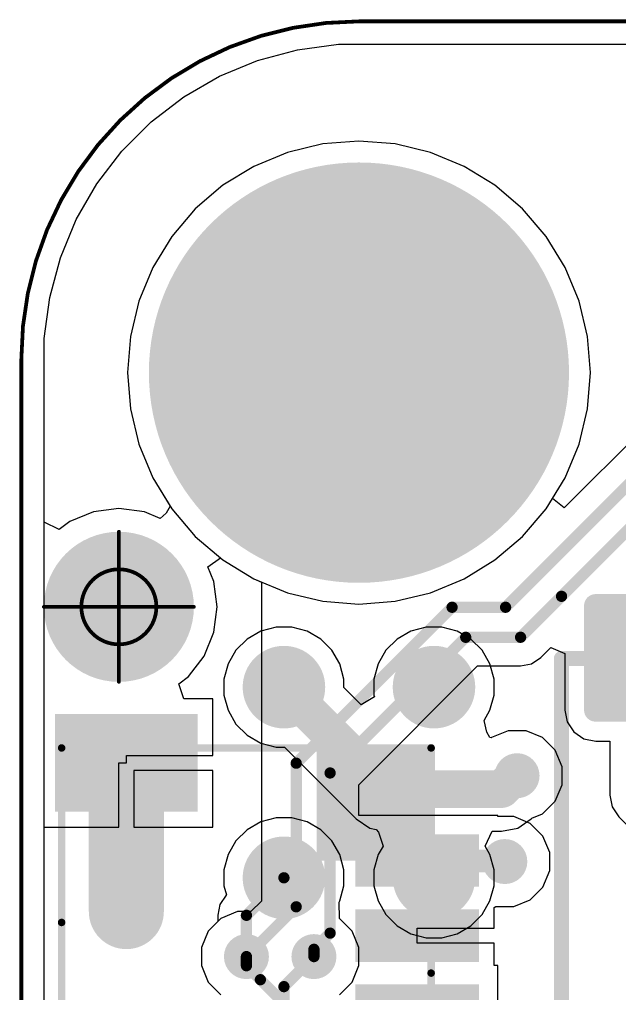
# Model space of a CAD drawing. Header units: inches. Extents: x 0 to 41, y 0 to 25.4.
# Drawn here: x -0.02 to 7.97, y 12.41 to 25.39 of the extents above; entities that cross this region are included whole.
import ezdxf

# ---------------------------------------------------------------- set-up
doc = ezdxf.new("R2010")
doc.units = ezdxf.units.IN
for name, color, linetype in [('Board', 56, 'Continuous'), ('BOTTOM', 5, 'Continuous'), ('Bottom Solder', 6, 'Continuous'), ('Pad Holes', 156, 'Continuous'), ('TOP', 1, 'Continuous'), ('Top Assembly', 56, 'Continuous'), ('Top Solder', 216, 'Continuous'), ('Via Holes', 16, 'Continuous')]:
    doc.layers.add(name, color=color, linetype=linetype)

# ---------------------------------------------------------------- blocks, each defined once
blk = doc.blocks.new('TP_1_00MM_B_3765')
at = {"layer": 'BOTTOM'}
h = blk.add_hatch(color=5, dxfattribs=at)
edge = h.paths.add_edge_path()
edge.add_arc((0, 0), 0.499999, 0, 360)
at = {"layer": 'Bottom Solder'}
h = blk.add_hatch(color=6, dxfattribs=at)
edge = h.paths.add_edge_path()
edge.add_arc((0, 0), 0.5499989, 0, 360)
blk = doc.blocks.new('TP_1_00MM_B_3773')
at = {"layer": 'BOTTOM'}
h = blk.add_hatch(color=5, dxfattribs=at)
edge = h.paths.add_edge_path()
edge.add_arc((0, 0), 0.499999, 0, 360)
at = {"layer": 'Bottom Solder'}
h = blk.add_hatch(color=6, dxfattribs=at)
edge = h.paths.add_edge_path()
edge.add_arc((0, 0), 0.5499989, 0, 360)
blk = doc.blocks.new('TP_1_00MM_B_3776')
at = {"layer": 'BOTTOM'}
h = blk.add_hatch(color=5, dxfattribs=at)
edge = h.paths.add_edge_path()
edge.add_arc((0, 0), 0.499999, 0, 360)
at = {"layer": 'Bottom Solder'}
h = blk.add_hatch(color=6, dxfattribs=at)
edge = h.paths.add_edge_path()
edge.add_arc((0, 0), 0.5499989, 0, 360)
blk = doc.blocks.new('F_____________1___F_________1_3780')
at = {"layer": 'TOP'}
h = blk.add_hatch(color=1, dxfattribs=at)
edge = h.paths.add_edge_path()
edge.add_arc((0, 0), 0.499999, 0, 360)
at = {"layer": 'Top Solder'}
h = blk.add_hatch(color=216, dxfattribs=at)
edge = h.paths.add_edge_path()
edge.add_arc((0, 0), 0.999998, 0, 360)
at = {"layer": 'TOP'}
for points, const_width in [([(0.499999, 0, 1), (-0.499999, 0, 1)], 1.00000054), ([(-0.7499985, 0, 1), (-0.2499995, 0, 1)], 0.499999), ([(0.2499995, 0, 1), (0.7499985, 0, 1)], 0.499999)]:
    blk.add_lwpolyline(points, format="xyb", close=True, dxfattribs=dict(at, const_width=const_width))
at = {"layer": 'Top Assembly', "const_width": 0.0499999}
for points in [[(0, 0), (0, 1.00000054)], [(0, 0), (-1.00000054, 0)], [(1.00000054, 0), (0, 0)], [(0, -1.00000054), (0, 0)]]:
    blk.add_lwpolyline(points, dxfattribs=at)
at = {"layer": 'Top Assembly'}
for points, const_width in [([(-0.01249934, 1.00000054, 1), (0.01249934, 1.00000054, 1)], 0.02499868), ([(0.499999, 0, 1), (-0.499999, 0, 1)], 0.0499999), ([(-1.01249988, 0, 1), (-0.9875012, 0, 1)], 0.02499868), ([(-0.5124983399999999, 0, 1), (-0.4874996599999999, 0, 1)], 0.02499868), ([(-0.01249934, 0, 1), (0.01249934, 0, 1)], 0.02499868), ([(-0.01249934, 0, 1), (0.01249934, 0, 1)], 0.02499868), ([(-0.01249934, 0, 1), (0.01249934, 0, 1)], 0.02499868), ([(-0.01249934, 0, 1), (0.01249934, 0, 1)], 0.02499868), ([(0.4874996599999999, 0, 1), (0.5124983399999999, 0, 1)], 0.02499868), ([(0.9875012, 0, 1), (1.01249988, 0, 1)], 0.02499868), ([(-0.01249934, -1.00000054, 1), (0.01249934, -1.00000054, 1)], 0.02499868)]:
    blk.add_lwpolyline(points, format="xyb", close=True, dxfattribs=dict(at, const_width=const_width))
blk = doc.blocks.new('SM04B_SRSS_TB_LF__SN__F_________1_3793')
at = {"layer": 'TOP'}
for points in [[(-3.39999701, 2.83750131), (-2.19999687, 2.83750131), (-2.19999687, 1.03750237), (-3.39999701, 1.03750237)], [(2.20000195, 2.83750131), (3.40000209, 2.83750131), (3.40000209, 1.03750237), (2.20000195, 1.03750237)], [(-1.7999964, -1.16249958), (-1.1999976, -1.16249958), (-1.1999976, -2.71249902), (-1.7999964, -2.71249902)], [(-0.7999984, -1.16249958), (-0.1999996, -1.16249958), (-0.1999996, -2.71249902), (-0.7999984, -2.71249902)], [(0.20000468, -1.16249958), (0.80000348, -1.16249958), (0.80000348, -2.71249902), (0.20000468, -2.71249902)], [(1.20000522, -1.16249958), (1.80000402, -1.16249958), (1.80000402, -2.71249902), (1.20000522, -2.71249902)]]:
    blk.add_hatch(color=1, dxfattribs=at).paths.add_polyline_path(points)
at = {"layer": 'Top Assembly'}
blk.add_hatch(color=56, dxfattribs=at).paths.add_polyline_path([(1.49999954, -2.12499702), (2.99999654, -2.12499702), (2.99999654, -0.6000013399999999), (1.49999954, -0.6000013399999999)])
at = {"layer": 'Top Solder'}
for points in [[(-3.449996909999999, 2.887501209999999), (-2.14999697, 2.887501209999999), (-2.14999697, 0.9875024699999999), (-3.449996909999999, 0.9875024699999999)], [(2.15000205, 2.887501209999999), (3.45000199, 2.887501209999999), (3.45000199, 0.9875024699999999), (2.15000205, 0.9875024699999999)], [(-1.8499963, -1.11249968), (-1.1499977, -1.11249968), (-1.1499977, -2.76249892), (-1.8499963, -2.76249892)], [(-0.8499983, -1.11249968), (-0.1499997, -1.11249968), (-0.1499997, -2.76249892), (-0.8499983, -2.76249892)], [(0.15000478, -1.11249968), (0.85000338, -1.11249968), (0.85000338, -2.76249892), (0.15000478, -2.76249892)], [(1.15000532, -1.11249968), (1.85000392, -1.11249968), (1.85000392, -2.76249892), (1.15000532, -2.76249892)]]:
    blk.add_hatch(color=216, dxfattribs=at).paths.add_polyline_path(points)
at = {"layer": 'Top Assembly', "const_width": 0.0999998}
for points in [[(-2.99999908, 2.79999948), (-2.99999908, -2.12499702)], [(-2.99999908, 2.79999948), (0.67499484, 2.79999948)], [(0.67499484, 2.79999948), (2.99999654, 2.79999948)], [(2.99999654, 2.79999948), (2.99999654, -2.12499448)], [(-2.99999908, -2.12499702), (0, -2.12499702)], [(2.99999654, -2.12499448), (0, -2.12499702)]]:
    blk.add_lwpolyline(points, dxfattribs=at)
at = {"layer": 'Top Assembly', "const_width": 0.0499999}
for points in [[(-3.02499776, 2.79999948, 1), (-2.9750004, 2.79999948, 1)], [(-3.02499776, 2.79999948, 1), (-2.9750004, 2.79999948, 1)], [(0.6499961599999999, 2.79999948, 1), (0.69999352, 2.79999948, 1)], [(0.6499961599999999, 2.79999948, 1), (0.69999352, 2.79999948, 1)], [(2.97499786, 2.79999948, 1), (3.02499522, 2.79999948, 1)], [(2.97499786, 2.79999948, 1), (3.02499522, 2.79999948, 1)], [(-3.02499776, -2.12499702, 1), (-2.9750004, -2.12499702, 1)], [(-3.02499776, -2.12499702, 1), (-2.9750004, -2.12499702, 1)], [(-0.02499868, -2.12499702, 1), (0.02499868, -2.12499702, 1)], [(-0.02499868, -2.12499702, 1), (0.02499868, -2.12499702, 1)], [(2.97499786, -2.12499448, 1), (3.02499522, -2.12499448, 1)], [(2.97499786, -2.12499448, 1), (3.02499522, -2.12499448, 1)]]:
    blk.add_lwpolyline(points, format="xyb", close=True, dxfattribs=at)
blk = doc.blocks.new('TP_1_00MM_B_3797')
at = {"layer": 'BOTTOM'}
h = blk.add_hatch(color=5, dxfattribs=at)
edge = h.paths.add_edge_path()
edge.add_arc((0, 0), 0.499999, 0, 360)
at = {"layer": 'Bottom Solder'}
h = blk.add_hatch(color=6, dxfattribs=at)
edge = h.paths.add_edge_path()
edge.add_arc((0, 0), 0.5499989, 0, 360)
blk = doc.blocks.new('TS42_3806')
at = {"layer": 'TOP'}
h = blk.add_hatch(color=1, dxfattribs=at)
edge = h.paths.add_edge_path()
edge.add_arc((-3.5049206, 1.6549116), 0.1050036, 270, 360)
edge.add_line((-3.399917, 1.6549116), (-3.399917, 2.844952399999999))
edge.add_arc((-3.5049206, 2.844952399999999), 0.1050036, 0, 90)
edge.add_line((-3.5049206, 2.949955999999999), (-4.8948594, 2.949955999999999))
edge.add_arc((-4.8948594, 2.844952399999999), 0.1050036, 90, 180)
edge.add_line((-4.999863, 2.844952399999999), (-4.999863, 1.6549116))
edge.add_arc((-4.8948594, 1.6549116), 0.1050036, 180, 270)
edge.add_line((-4.8948594, 1.549908), (-3.5049206, 1.549908))
h = blk.add_hatch(color=1, dxfattribs=at)
edge = h.paths.add_edge_path()
edge.add_arc((4.8948594, 1.6549116), 0.1050036, 270, 360)
edge.add_line((4.999863, 1.6549116), (4.999863, 2.844952399999999))
edge.add_arc((4.8948594, 2.844952399999999), 0.1050036, 0, 90)
edge.add_line((4.8948594, 2.949955999999999), (3.5049206, 2.949955999999999))
edge.add_arc((3.5049206, 2.844952399999999), 0.1050036, 90, 180)
edge.add_line((3.399917, 2.844952399999999), (3.399917, 1.6549116))
edge.add_arc((3.5049206, 1.6549116), 0.1050036, 180, 270)
edge.add_line((3.5049206, 1.549908), (4.8948594, 1.549908))
h = blk.add_hatch(color=1, dxfattribs=at)
edge = h.paths.add_edge_path()
edge.add_arc((4.8948594, -0.5950204), 0.1050036, 270, 360)
edge.add_line((4.999863, -0.5950204), (4.999863, 0.5950203999999998))
edge.add_arc((4.8948594, 0.5950203999999999), 0.1050036, 0, 90)
edge.add_line((4.8948594, 0.7000239999999999), (3.5049206, 0.700024))
edge.add_arc((3.5049206, 0.5950204), 0.1050036, 90, 180)
edge.add_line((3.399917, 0.5950204), (3.399917, -0.5950203999999998))
edge.add_arc((3.5049206, -0.5950203999999999), 0.1050036, 180, 270)
edge.add_line((3.5049206, -0.7000239999999999), (4.8948594, -0.700024))
h = blk.add_hatch(color=1, dxfattribs=at)
edge = h.paths.add_edge_path()
edge.add_arc((-3.5049206, -2.844952399999999), 0.1050036, 270, 360)
edge.add_line((-3.399917, -2.844952399999999), (-3.399917, -1.6549116))
edge.add_arc((-3.5049206, -1.6549116), 0.1050036, 0, 90)
edge.add_line((-3.5049206, -1.549908), (-4.8948594, -1.549908))
edge.add_arc((-4.8948594, -1.6549116), 0.1050036, 90, 180)
edge.add_line((-4.999863, -1.6549116), (-4.999863, -2.844952399999999))
edge.add_arc((-4.8948594, -2.844952399999999), 0.1050036, 180, 270)
edge.add_line((-4.8948594, -2.949955999999999), (-3.5049206, -2.949955999999999))
h = blk.add_hatch(color=1, dxfattribs=at)
edge = h.paths.add_edge_path()
edge.add_arc((4.8948594, -2.844952399999999), 0.1050036, 270, 360)
edge.add_line((4.999863, -2.844952399999999), (4.999863, -1.6549116))
edge.add_arc((4.8948594, -1.6549116), 0.1050036, 0, 90)
edge.add_line((4.8948594, -1.549908), (3.5049206, -1.549908))
edge.add_arc((3.5049206, -1.6549116), 0.1050036, 90, 180)
edge.add_line((3.399917, -1.6549116), (3.399917, -2.844952399999999))
edge.add_arc((3.5049206, -2.844952399999999), 0.1050036, 180, 270)
edge.add_line((3.5049206, -2.949955999999999), (4.8948594, -2.949955999999999))
at = {"layer": 'Top Assembly'}
blk.add_hatch(color=56, dxfattribs=at).paths.add_polyline_path([(2.41173, -3.30223876), (4.18973, -3.30223876), (4.18973, -1.52423876), (2.41173, -1.52423876)])
at = {"layer": 'Top Solder'}
h = blk.add_hatch(color=216, dxfattribs=at)
edge = h.paths.add_edge_path()
edge.add_arc((-3.5049206, 1.6549116), 0.1550035, 270, 360)
edge.add_line((-3.3499171, 1.6549116), (-3.3499171, 2.844952399999999))
edge.add_arc((-3.5049206, 2.844952399999999), 0.1550035, 0, 90)
edge.add_line((-3.5049206, 2.999955899999999), (-4.8948594, 2.999955899999999))
edge.add_arc((-4.8948594, 2.844952399999999), 0.1550035, 90, 180)
edge.add_line((-5.0498629, 2.844952399999999), (-5.0498629, 1.6549116))
edge.add_arc((-4.8948594, 1.6549116), 0.1550035, 180, 270)
edge.add_line((-4.8948594, 1.4999081), (-3.5049206, 1.4999081))
h = blk.add_hatch(color=216, dxfattribs=at)
edge = h.paths.add_edge_path()
edge.add_arc((4.8948594, 1.6549116), 0.1550035, 270, 360)
edge.add_line((5.0498629, 1.6549116), (5.0498629, 2.844952399999999))
edge.add_arc((4.8948594, 2.844952399999999), 0.1550035, 0, 90)
edge.add_line((4.8948594, 2.999955899999999), (3.5049206, 2.999955899999999))
edge.add_arc((3.5049206, 2.844952399999999), 0.1550035, 90, 180)
edge.add_line((3.3499171, 2.844952399999999), (3.3499171, 1.6549116))
edge.add_arc((3.5049206, 1.6549116), 0.1550035, 180, 270)
edge.add_line((3.5049206, 1.4999081), (4.8948594, 1.4999081))
h = blk.add_hatch(color=216, dxfattribs=at)
edge = h.paths.add_edge_path()
edge.add_arc((4.8948594, -0.5950204), 0.1550035, 270, 360)
edge.add_line((5.0498629, -0.5950204), (5.0498629, 0.5950203999999998))
edge.add_arc((4.8948594, 0.5950203999999999), 0.1550035, 0, 90)
edge.add_line((4.8948594, 0.7500238999999999), (3.5049206, 0.7500239))
edge.add_arc((3.5049206, 0.5950204), 0.1550035, 90, 180)
edge.add_line((3.3499171, 0.5950204), (3.3499171, -0.5950203999999998))
edge.add_arc((3.5049206, -0.5950203999999999), 0.1550035, 180, 270)
edge.add_line((3.5049206, -0.7500238999999999), (4.8948594, -0.7500239))
h = blk.add_hatch(color=216, dxfattribs=at)
edge = h.paths.add_edge_path()
edge.add_arc((-3.5049206, -2.844952399999999), 0.1550035, 270, 360)
edge.add_line((-3.3499171, -2.844952399999999), (-3.3499171, -1.6549116))
edge.add_arc((-3.5049206, -1.6549116), 0.1550035, 0, 90)
edge.add_line((-3.5049206, -1.4999081), (-4.8948594, -1.4999081))
edge.add_arc((-4.8948594, -1.6549116), 0.1550035, 90, 180)
edge.add_line((-5.0498629, -1.6549116), (-5.0498629, -2.844952399999999))
edge.add_arc((-4.8948594, -2.844952399999999), 0.1550035, 180, 270)
edge.add_line((-4.8948594, -2.999955899999999), (-3.5049206, -2.999955899999999))
h = blk.add_hatch(color=216, dxfattribs=at)
edge = h.paths.add_edge_path()
edge.add_arc((4.8948594, -2.844952399999999), 0.1550035, 270, 360)
edge.add_line((5.0498629, -2.844952399999999), (5.0498629, -1.6549116))
edge.add_arc((4.8948594, -1.6549116), 0.1550035, 0, 90)
edge.add_line((4.8948594, -1.4999081), (3.5049206, -1.4999081))
edge.add_arc((3.5049206, -1.6549116), 0.1550035, 90, 180)
edge.add_line((3.3499171, -1.6549116), (3.3499171, -2.844952399999999))
edge.add_arc((3.5049206, -2.844952399999999), 0.1550035, 180, 270)
edge.add_line((3.5049206, -2.999955899999999), (4.8948594, -2.999955899999999))
at = {"layer": 'Top Assembly', "const_width": 0.1999996}
for points in [[(-4.191, 3.302), (4.191, 3.302)], [(-4.191, 3.302), (-4.191, -3.302)], [(4.191, 3.302), (4.191, -3.302)], [(-4.191, -3.302), (4.191, -3.302)]]:
    blk.add_lwpolyline(points, dxfattribs=at)
at = {"layer": 'Top Assembly', "const_width": 0.0999998}
for points in [[(-4.240999899999999, 3.302, 1), (-4.141000099999999, 3.302, 1)], [(-4.240999899999999, 3.302, 1), (-4.141000099999999, 3.302, 1)], [(4.141000099999999, 3.302, 1), (4.240999899999999, 3.302, 1)], [(4.141000099999999, 3.302, 1), (4.240999899999999, 3.302, 1)], [(-4.240999899999999, -3.302, 1), (-4.141000099999999, -3.302, 1)], [(-4.240999899999999, -3.302, 1), (-4.141000099999999, -3.302, 1)], [(4.141000099999999, -3.302, 1), (4.240999899999999, -3.302, 1)], [(4.141000099999999, -3.302, 1), (4.240999899999999, -3.302, 1)]]:
    blk.add_lwpolyline(points, format="xyb", close=True, dxfattribs=at)

msp = doc.modelspace()

# ---------------------------------------------------------------- hatches: boundary and pattern name
at = {"layer": 'BOTTOM'}
h = msp.add_hatch(color=5, dxfattribs=at)
edge = h.paths.add_edge_path()
edge.add_arc((4.500013859999999, 20.68000944), 1.49999954, 0, 360)
h = msp.add_hatch(color=5, dxfattribs=at)
edge = h.paths.add_edge_path()
edge.add_arc((6.60713944, 15.31000494), 0.2999994, 0, 360)
h = msp.add_hatch(color=5, dxfattribs=at)
edge = h.paths.add_edge_path()
edge.add_arc((6.4442467, 14.16637248), 0.2999994, 0, 360)
h = msp.add_hatch(color=5, dxfattribs=at)
edge = h.paths.add_edge_path()
edge.add_arc((2.99999908, 12.8999996), 0.2999994, 0, 360)
h = msp.add_hatch(color=5, dxfattribs=at)
edge = h.paths.add_edge_path()
edge.add_arc((3.89999982, 12.8999996), 0.2999994, 0, 360)
at = {"layer": 'Bottom Solder'}
h = msp.add_hatch(color=6, dxfattribs=at)
edge = h.paths.add_edge_path()
edge.add_arc((4.500013859999999, 20.68000944), 2.79999948, 0, 360)
at = {"layer": 'Pad Holes'}
h = msp.add_hatch(color=7, dxfattribs=at)
edge = h.paths.add_edge_path()
edge.add_arc((4.500013859999999, 20.68000944), 1.59999934, 0, 360)
at = {"layer": 'TOP'}
h = msp.add_hatch(color=1, dxfattribs=at)
edge = h.paths.add_edge_path()
edge.add_arc((4.500013859999999, 20.68000944), 1.49999954, 0, 360)
h = msp.add_hatch(color=1, dxfattribs=at)
edge = h.paths.add_edge_path()
edge.add_arc((6.60713944, 15.31000494), 0.2999994, 0, 360)
h = msp.add_hatch(color=1, dxfattribs=at)
edge = h.paths.add_edge_path()
edge.add_arc((6.4442467, 14.16637248), 0.2999994, 0, 360)
h = msp.add_hatch(color=1, dxfattribs=at)
edge = h.paths.add_edge_path()
edge.add_arc((2.99999908, 12.8999996), 0.2999994, 0, 360)
h = msp.add_hatch(color=1, dxfattribs=at)
edge = h.paths.add_edge_path()
edge.add_arc((3.89999982, 12.8999996), 0.2999994, 0, 360)
at = {"layer": 'Top Solder'}
h = msp.add_hatch(color=216, dxfattribs=at)
edge = h.paths.add_edge_path()
edge.add_arc((4.500013859999999, 20.68000944), 2.79999948, 0, 360)
at = {"layer": 'Via Holes'}
h = msp.add_hatch(color=7, dxfattribs=at)
edge = h.paths.add_edge_path()
edge.add_arc((6.60713944, 15.31000494), 0.1499997, 0, 360)
h = msp.add_hatch(color=7, dxfattribs=at)
edge = h.paths.add_edge_path()
edge.add_arc((6.4442467, 14.16637248), 0.1499997, 0, 360)
h = msp.add_hatch(color=7, dxfattribs=at)
edge = h.paths.add_edge_path()
edge.add_arc((2.99999908, 12.8999996), 0.1499997, 0, 360)
h = msp.add_hatch(color=7, dxfattribs=at)
edge = h.paths.add_edge_path()
edge.add_arc((3.89999982, 12.8999996), 0.1499997, 0, 360)

# ---------------------------------------------------------------- linework, layer by layer
at = {"layer": 'Board', "const_width": 0.0499999}
msp.add_lwpolyline([(1.27e-05, 20.86002178, -0.4142135623730951), (4.500013859999999, 25.36002294)], format="xyb", dxfattribs=at)
for points in [[(4.500013859999999, 25.36001278), (36.50000066, 25.36001024)], [(1.27e-05, 4.50000116), (1.27e-05, 20.86002178)]]:
    msp.add_lwpolyline(points, dxfattribs=at)
at = {"layer": 'Board', "const_width": 0.02499868}
for points in [[(4.48751452, 25.36002294, 1), (4.5125132, 25.36002294, 1)], [(4.48751452, 25.36001278, 1), (4.5125132, 25.36001278, 1)], [(-0.01248664, 20.86002178, 1), (0.01251204, 20.86002178, 1)], [(-0.01248664, 20.86002178, 1), (0.01251204, 20.86002178, 1)]]:
    msp.add_lwpolyline(points, format="xyb", close=True, dxfattribs=at)
at = {"layer": 'BOTTOM'}
for p, q in [((3.68002312, 24.98238336), (4.22511982, 25.05414852)), ((4.22511982, 25.05414852), (4.50001132, 25.05414598)), ((4.50001132, 25.05414598), (15.79003446, 25.05415106)), ((3.14894722, 24.84008494), (3.68002312, 24.98238336)), ((2.64101072, 24.62968912), (3.14894722, 24.84008494)), ((2.16487756, 24.35479508), (2.64101072, 24.62968912)), ((1.72869352, 24.02009928), (2.16487756, 24.35479508)), ((1.33992112, 23.63132688), (1.72869352, 24.02009928)), ((4.500013859999999, 23.76451686), (4.01749006, 23.72654132)), ((4.982537659999999, 23.72654132), (4.500013859999999, 23.76451686)), ((1.00522786, 23.19514284), (1.33992112, 23.63132688)), ((4.01749006, 23.72654132), (3.54684838, 23.61354942)), ((5.453179339999999, 23.61354942), (4.982537659999999, 23.72654132)), ((3.54684838, 23.61354942), (3.0996763, 23.428325)), ((5.90035142, 23.428325), (5.453179339999999, 23.61354942)), ((3.0996763, 23.428325), (2.68698472, 23.17542736)), ((6.313043, 23.17542736), (5.90035142, 23.428325)), ((0.7303389, 22.71901984), (1.00522786, 23.19514284)), ((2.68698472, 23.17542736), (2.31893872, 22.86108458)), ((6.681089, 22.86108458), (6.313043, 23.17542736)), ((2.31893872, 22.86108458), (2.00459594, 22.49303858)), ((6.99543178, 22.49303858), (6.681089, 22.86108458)), ((0.5199379999999999, 22.21107572), (0.7303389, 22.71901984)), ((2.00459594, 22.49303858), (1.7516983, 22.080347)), ((7.248329419999999, 22.080347), (6.99543178, 22.49303858)), ((0.37763958, 21.68002014), (0.5199379999999999, 22.21107572)), ((1.7516983, 22.080347), (1.56647388, 21.63317492)), ((7.43355384, 21.63317492), (7.248329419999999, 22.080347)), ((0.30587696, 21.13491582), (0.37763958, 21.68002014)), ((1.56647388, 21.63317492), (1.45348198, 21.16253324)), ((7.546545739999999, 21.16253324), (7.43355384, 21.63317492)), ((1.45348198, 21.16253324), (1.41550644, 20.68000944)), ((7.58452128, 20.68000944), (7.546545739999999, 21.16253324)), ((0.30587696, 20.86002178), (0.30587696, 21.13491582)), ((0.3058795, 4.50000116), (0.30587696, 20.86002178)), ((1.41550644, 20.68000944), (1.45348198, 20.19748564)), ((7.546545739999999, 20.19748564), (7.58452128, 20.68000944)), ((1.45348198, 20.19748564), (1.56647388, 19.72684396)), ((7.43355384, 19.72684396), (7.546545739999999, 20.19748564)), ((1.56647388, 19.72684396), (1.7516983, 19.27967188)), ((7.248329419999999, 19.27967188), (7.43355384, 19.72684396)), ((1.7516983, 19.27967188), (2.00459594, 18.8669803)), ((6.99543178, 18.8669803), (7.248329419999999, 19.27967188)), ((2.00459594, 18.8669803), (2.31893872, 18.4989343)), ((6.681089, 18.4989343), (6.99543178, 18.8669803)), ((2.31893872, 18.4989343), (2.68698472, 18.18459152)), ((6.313043, 18.18459152), (6.681089, 18.4989343)), ((2.68698472, 18.18459152), (3.0996763, 17.93169388)), ((5.90035142, 17.93169388), (6.313043, 18.18459152)), ((3.0996763, 17.93169388), (3.54684838, 17.74646946)), ((5.453179339999999, 17.74646946), (5.90035142, 17.93169388)), ((3.54684838, 17.74646946), (4.01749006, 17.63347756)), ((4.982537659999999, 17.63347756), (5.453179339999999, 17.74646946)), ((4.01749006, 17.63347756), (4.500013859999999, 17.59550202)), ((4.500013859999999, 17.59550202), (4.982537659999999, 17.63347756)), ((3.39470492, 17.2900086), (3.19123822, 17.23549004)), ((3.60534712, 17.2900086), (3.39470492, 17.2900086)), ((3.80881382, 17.23549004), (3.60534712, 17.2900086)), ((5.39470346, 17.2900086), (5.19123676, 17.23549004)), ((5.605345659999999, 17.2900086), (5.39470346, 17.2900086)), ((5.808812359999999, 17.23549004), (5.605345659999999, 17.2900086)), ((3.00881542, 17.13016894), (2.85986728, 16.9812208)), ((3.19123822, 17.23549004), (3.00881542, 17.13016894)), ((3.99123662, 17.13016894), (3.80881382, 17.23549004)), ((4.140184759999999, 16.9812208), (3.99123662, 17.13016894)), ((5.008813959999999, 17.13016894), (4.85986582, 16.9812208)), ((5.19123676, 17.23549004), (5.008813959999999, 17.13016894)), ((5.99123516, 17.13016894), (5.808812359999999, 17.23549004)), ((6.140183299999999, 16.9812208), (5.99123516, 17.13016894)), ((2.85986728, 16.9812208), (2.75454618, 16.798798)), ((4.24550586, 16.798798), (4.140184759999999, 16.9812208)), ((4.85986582, 16.9812208), (4.754544719999999, 16.798798)), ((6.2455044, 16.798798), (6.140183299999999, 16.9812208)), ((2.75454618, 16.798798), (2.70002762, 16.5953313)), ((4.30002442, 16.5953313), (4.24550586, 16.798798)), ((4.754544719999999, 16.798798), (4.700026159999999, 16.5953313)), ((6.30002296, 16.5953313), (6.2455044, 16.798798)), ((2.70002762, 16.5953313), (2.70002762, 16.3846891)), ((4.30002442, 16.48306584), (4.30002442, 16.5953313)), ((4.527585559999999, 16.2555047), (4.30002442, 16.48306584)), ((4.700026159999999, 16.5953313), (4.700026159999999, 16.3846891)), ((6.30002296, 16.3846891), (6.30002296, 16.5953313)), ((2.70002762, 16.3846891), (2.75454618, 16.1812224)), ((4.70690194, 16.35903256), (4.527585559999999, 16.2555047)), ((4.700026159999999, 16.3846891), (4.70690194, 16.35903256)), ((6.2455044, 16.1812224), (6.30002296, 16.3846891)), ((2.75454618, 16.1812224), (2.85986728, 15.9987996)), ((6.167584819999999, 16.0462595), (6.2455044, 16.1812224)), ((2.85986728, 15.9987996), (3.00881542, 15.84985146)), ((6.20493298, 15.88802512), (6.167584819999999, 16.0462595)), ((3.00881542, 15.84985146), (3.19123822, 15.74453036)), ((6.244521419999999, 15.82029348), (6.20493298, 15.88802512)), ((6.48779246, 15.91000374), (6.26726712, 15.81866026)), ((6.72648642, 15.91000374), (6.48779246, 15.91000374)), ((6.947011759999999, 15.81866026), (6.72648642, 15.91000374)), ((3.19123822, 15.74453036), (3.39470492, 15.6900118)), ((6.26395242, 15.81534556), (6.244521419999999, 15.82029348)), ((6.26726712, 15.81866026), (6.26395242, 15.81534556)), ((7.115794759999999, 15.64987726), (6.947011759999999, 15.81866026)), ((3.39470492, 15.6900118), (3.506970379999999, 15.6900118)), ((3.506970379999999, 15.6900118), (4.46349882, 14.73348336)), ((7.207138239999999, 15.42935192), (7.115794759999999, 15.64987726)), ((7.207138239999999, 15.19065796), (7.207138239999999, 15.42935192)), ((7.115794759999999, 14.97013262), (7.207138239999999, 15.19065796)), ((6.947011759999999, 14.80134962), (7.115794759999999, 14.97013262)), ((6.80611796, 14.74299058), (6.947011759999999, 14.80134962)), ((3.19122552, 14.69549004), (3.00880272, 14.59016894)), ((3.39469222, 14.7500086), (3.19122552, 14.69549004)), ((3.60533442, 14.7500086), (3.39469222, 14.7500086)), ((3.80880112, 14.69549004), (3.60533442, 14.7500086)), ((3.991223919999999, 14.59016894), (3.80880112, 14.69549004)), ((4.46349882, 14.73348336), (4.64542886, 14.6119215)), ((6.61546556, 14.61270636), (6.79739306, 14.73426568)), ((6.79739306, 14.73426568), (6.80611796, 14.74299058)), ((3.00880272, 14.59016894), (2.85985458, 14.4412208)), ((4.14017206, 14.4412208), (3.991223919999999, 14.59016894)), ((4.64542886, 14.6119215), (4.73075254, 14.59494922)), ((4.73075254, 14.59494922), (4.76179642, 14.55798714)), ((4.76179642, 14.55798714), (4.82057456, 14.37316404)), ((6.181290659999999, 14.37001952), (6.2758574, 14.57001912)), ((6.2758574, 14.57001912), (6.40086604, 14.57001912)), ((6.40086604, 14.57001912), (6.61546556, 14.61270636)), ((2.85985458, 14.4412208), (2.75453348, 14.258798)), ((4.24549316, 14.258798), (4.14017206, 14.4412208)), ((4.82057456, 14.37316404), (4.754544719999999, 14.258798)), ((6.2455044, 14.258798), (6.181290659999999, 14.37001952)), ((2.75453348, 14.258798), (2.70001492, 14.0553313)), ((4.30001172, 14.0553313), (4.24549316, 14.258798)), ((4.754544719999999, 14.258798), (4.700026159999999, 14.0553313)), ((6.30002296, 14.0553313), (6.2455044, 14.258798)), ((2.70001492, 14.0553313), (2.70001492, 13.8446891)), ((4.30001172, 13.8446891), (4.30001172, 14.0553313)), ((4.700026159999999, 14.0553313), (4.700026159999999, 13.8446891)), ((6.30002296, 13.8446891), (6.30002296, 14.0553313)), ((2.70001492, 13.8446891), (2.73254978, 13.72326186)), ((4.24549316, 13.6412224), (4.30001172, 13.8446891)), ((4.700026159999999, 13.8446891), (4.754544719999999, 13.6412224)), ((6.2455044, 13.6412224), (6.30002296, 13.8446891)), ((2.72964148, 13.72035356), (2.64675874, 13.59631266)), ((2.73254978, 13.72326186), (2.72964148, 13.72035356)), ((4.23691304, 13.62636086), (4.24549316, 13.6412224)), ((4.23987468, 13.40865238), (4.23691304, 13.62636086)), ((4.754544719999999, 13.6412224), (4.85986582, 13.4587996)), ((6.140183299999999, 13.4587996), (6.2455044, 13.6412224)), ((2.64675874, 13.59631266), (2.61765542, 13.44999596)), ((2.61765542, 13.36618358), (2.49134376, 13.23987192)), ((2.61765542, 13.44999596), (2.61765542, 13.36618358)), ((4.40865514, 13.23987192), (4.23987468, 13.40865238)), ((4.85986582, 13.4587996), (5.008813959999999, 13.30985146)), ((5.99123516, 13.30985146), (6.140183299999999, 13.4587996)), ((2.49134376, 13.23987192), (2.40000028, 13.01934658)), ((4.49999862, 13.01934658), (4.40865514, 13.23987192)), ((5.008813959999999, 13.30985146), (5.19123676, 13.20453036)), ((5.808812359999999, 13.20453036), (5.99123516, 13.30985146)), ((5.19123676, 13.20453036), (5.39470346, 13.1500118)), ((5.39470346, 13.1500118), (5.605345659999999, 13.1500118)), ((5.605345659999999, 13.1500118), (5.808812359999999, 13.20453036)), ((2.40000028, 13.01934658), (2.40000028, 12.78065262)), ((4.49999862, 12.78065262), (4.49999862, 13.01934658)), ((2.40000028, 12.78065262), (2.49134376, 12.56012728)), ((4.40865514, 12.56012728), (4.49999862, 12.78065262)), ((2.49134376, 12.56012728), (2.66012676, 12.39134428)), ((4.239872139999999, 12.39134428), (4.40865514, 12.56012728))]:
    msp.add_line(p, q, dxfattribs=at)
for points, const_width in [([(3.50002602, 16.4900102), (4.86002584, 15.13001038)], 0.499999), ([(6.40086604, 15.1307927), (6.58007828, 15.31000494)], 0.499999), ([(6.58007828, 15.31000494), (6.60713944, 15.31000494)], 0.499999), ([(4.86002584, 15.13001038), (5.40008572, 15.13001038)], 0.499999), ([(5.40008572, 15.13001038), (5.40086804, 15.1307927)], 0.499999), ([(5.40086804, 15.1307927), (6.40086604, 15.1307927)], 0.499999), ([(2.99999908, 13.44999596), (3.50001332, 13.9500102)], 0.1499997), ([(2.99999908, 12.8999996), (2.99999908, 13.44999596)], 0.1499997), ([(3.50001332, 12.5000131), (3.89999982, 12.8999996)], 0.1499997), ([(3.50001332, 11.4100102), (3.50001332, 12.5000131)], 0.1499997)]:
    msp.add_lwpolyline(points, dxfattribs=dict(at, const_width=const_width))
for points, const_width in [([(3.37502754, 16.4900102, 1), (3.6250245, 16.4900102, 1)], 0.2499995), ([(6.4550798, 15.31000494, 1), (6.705076759999999, 15.31000494, 1)], 0.2499995), ([(6.4550798, 15.31000494, 1), (6.705076759999999, 15.31000494, 1)], 0.2499995), ([(6.48214096, 15.31000494, 1), (6.73213792, 15.31000494, 1)], 0.2499995), ([(4.73502736, 15.13001038, 1), (4.98502432, 15.13001038, 1)], 0.2499995), ([(4.73502736, 15.13001038, 1), (4.98502432, 15.13001038, 1)], 0.2499995), ([(5.27508724, 15.13001038, 1), (5.525084199999999, 15.13001038, 1)], 0.2499995), ([(5.27508724, 15.13001038, 1), (5.525084199999999, 15.13001038, 1)], 0.2499995), ([(5.275869559999999, 15.1307927, 1), (5.525866519999999, 15.1307927, 1)], 0.2499995), ([(5.275869559999999, 15.1307927, 1), (5.525866519999999, 15.1307927, 1)], 0.2499995), ([(6.27586756, 15.1307927, 1), (6.525864519999999, 15.1307927, 1)], 0.2499995), ([(6.27586756, 15.1307927, 1), (6.525864519999999, 15.1307927, 1)], 0.2499995), ([(3.46251276, 13.9500102, 1), (3.53751388, 13.9500102, 1)], 0.07499858), ([(2.96249852, 13.44999596, 1), (3.03749964, 13.44999596, 1)], 0.07499858), ([(2.96249852, 13.44999596, 1), (3.03749964, 13.44999596, 1)], 0.07499858), ([(2.96249852, 12.8999996, 1), (3.03749964, 12.8999996, 1)], 0.07499858), ([(3.86249926, 12.8999996, 1), (3.93750038, 12.8999996, 1)], 0.07499858), ([(3.46251276, 12.5000131, 1), (3.53751388, 12.5000131, 1)], 0.07499858), ([(3.46251276, 12.5000131, 1), (3.53751388, 12.5000131, 1)], 0.07499858)]:
    msp.add_lwpolyline(points, format="xyb", close=True, dxfattribs=dict(at, const_width=const_width))
at = {"layer": 'TOP'}
for p, q in [((3.68002312, 24.98238336), (4.22511982, 25.05414852)), ((4.22511982, 25.05414852), (4.50001132, 25.05414598)), ((4.50001132, 25.05414598), (15.72498506, 25.05415106)), ((3.14894722, 24.84008494), (3.68002312, 24.98238336)), ((2.64101072, 24.62968912), (3.14894722, 24.84008494)), ((2.16487756, 24.35479508), (2.64101072, 24.62968912)), ((1.72869352, 24.02009928), (2.16487756, 24.35479508)), ((1.33992112, 23.63132688), (1.72869352, 24.02009928)), ((4.500013859999999, 23.76451686), (4.01749006, 23.72654132)), ((4.982537659999999, 23.72654132), (4.500013859999999, 23.76451686)), ((1.00522786, 23.19514284), (1.33992112, 23.63132688)), ((4.01749006, 23.72654132), (3.54684838, 23.61354942)), ((5.453179339999999, 23.61354942), (4.982537659999999, 23.72654132)), ((3.54684838, 23.61354942), (3.0996763, 23.428325)), ((5.90035142, 23.428325), (5.453179339999999, 23.61354942)), ((3.0996763, 23.428325), (2.68698472, 23.17542736)), ((6.313043, 23.17542736), (5.90035142, 23.428325)), ((0.7303389, 22.71901984), (1.00522786, 23.19514284)), ((2.68698472, 23.17542736), (2.31893872, 22.86108458)), ((6.681089, 22.86108458), (6.313043, 23.17542736)), ((2.31893872, 22.86108458), (2.00459594, 22.49303858)), ((6.99543178, 22.49303858), (6.681089, 22.86108458)), ((0.5199379999999999, 22.21107572), (0.7303389, 22.71901984)), ((2.00459594, 22.49303858), (1.7516983, 22.080347)), ((7.248329419999999, 22.080347), (6.99543178, 22.49303858)), ((0.37763958, 21.68002014), (0.5199379999999999, 22.21107572)), ((1.7516983, 22.080347), (1.56647388, 21.63317492)), ((7.43355384, 21.63317492), (7.248329419999999, 22.080347)), ((0.30587696, 21.13491582), (0.37763958, 21.68002014)), ((1.56647388, 21.63317492), (1.45348198, 21.16253324)), ((7.546545739999999, 21.16253324), (7.43355384, 21.63317492)), ((1.45348198, 21.16253324), (1.41550644, 20.68000944)), ((7.58452128, 20.68000944), (7.546545739999999, 21.16253324)), ((0.30587696, 20.86002178), (0.30587696, 21.13491582)), ((0.30587696, 18.68791538), (0.30587696, 20.86002178)), ((1.41550644, 20.68000944), (1.45348198, 20.19748564)), ((7.546545739999999, 20.19748564), (7.58452128, 20.68000944)), ((1.45348198, 20.19748564), (1.56647388, 19.72684396)), ((7.43355384, 19.72684396), (7.546545739999999, 20.19748564)), ((8.329642980000001, 19.97035884), (7.23590628, 18.87662214)), ((1.56647388, 19.72684396), (1.7516983, 19.27967188)), ((7.248329419999999, 19.27967188), (7.43355384, 19.72684396)), ((1.7516983, 19.27967188), (1.984248, 18.90018572)), ((7.077745559999999, 19.00130312), (7.248329419999999, 19.27967188)), ((7.23590628, 18.87662214), (7.077745559999999, 19.00130312)), ((0.9606330799999999, 18.82656128), (0.64439292, 18.69557094)), ((1.29999994, 18.87123988), (0.9606330799999999, 18.82656128)), ((1.6393668, 18.82656128), (1.29999994, 18.87123988)), ((1.85206894, 18.7384563), (1.6393668, 18.82656128)), ((1.984248, 18.90018572), (1.932432, 18.8061727)), ((0.5058791, 18.58928464), (0.30587696, 18.68791538)), ((0.64439292, 18.69557094), (0.5058791, 18.58928464)), ((1.932432, 18.8061727), (1.85206894, 18.7384563)), ((2.4863806, 18.09290768), (2.65278108, 18.21380406)), ((2.65278108, 18.21380406), (2.68698472, 18.18459152)), ((2.68698472, 18.18459152), (3.0996763, 17.93169388)), ((2.56653538, 17.8993927), (2.4863806, 18.09290768)), ((3.0996763, 17.93169388), (3.20001392, 17.89013186)), ((2.61121398, 17.56002584), (2.56653538, 17.8993927)), ((3.20001392, 17.89013186), (3.20001392, 13.64072964)), ((2.56653538, 17.22065898), (2.61121398, 17.56002584)), ((2.43554504, 16.90441882), (2.56653538, 17.22065898)), ((6.92454292, 16.88382704), (7.05735698, 17.0166411)), ((7.05735698, 17.0166411), (7.242134360000001, 16.94010582)), ((2.22716852, 16.63285726), (2.43554504, 16.90441882)), ((6.800502019999999, 16.8009443), (6.92454292, 16.88382704)), ((7.242134360000001, 16.94010582), (7.242134360000001, 16.1849308)), ((4.49782692, 15.18825512), (6.081412779999999, 16.77184098)), ((6.081412779999999, 16.77184098), (6.654185319999999, 16.77184098)), ((6.654185319999999, 16.77184098), (6.800502019999999, 16.8009443)), ((2.09834988, 16.53401062), (2.22716852, 16.63285726)), ((2.16624154, 16.33401102), (2.09834988, 16.53401062)), ((2.55349756, 16.33401102), (2.16624154, 16.33401102)), ((2.55349756, 15.58001202), (2.55349756, 16.33401102)), ((7.242134360000001, 16.1849308), (7.273566859999999, 16.02690724)), ((7.273566859999999, 16.02690724), (7.36308154, 15.89294002)), ((7.36308154, 15.89294002), (7.49704876, 15.80342534)), ((7.49704876, 15.80342534), (7.655072319999999, 15.77199284)), ((7.655072319999999, 15.77199284), (7.842257619999999, 15.77199284)), ((7.842257619999999, 15.77199284), (7.842257619999999, 15.04992164)), ((1.39949936, 15.48001222), (1.39949936, 15.58001202)), ((1.39949936, 15.58001202), (2.55349756, 15.58001202)), ((1.29949956, 14.62601342), (1.29949956, 15.48001222)), ((1.29949956, 15.48001222), (1.39949936, 15.48001222)), ((2.55349756, 15.38001242), (1.49949916, 15.38001242)), ((1.49949916, 15.38001242), (1.49949916, 14.62601342)), ((2.55349756, 14.62601342), (2.55349756, 15.38001242)), ((4.49782692, 14.78001362), (4.49782692, 15.18825512)), ((7.842257619999999, 15.04992164), (7.842255079999999, 15.04990894)), ((7.842255079999999, 15.04990894), (7.873301499999999, 14.8938361)), ((7.873301499999999, 14.8938361), (7.961708739999999, 14.76152496)), ((6.34949962, 14.78001362), (4.49782692, 14.78001362)), ((6.34949962, 14.76637128), (6.34949962, 14.78001362)), ((6.563593679999999, 14.76637128), (6.34949962, 14.76637128)), ((6.784119019999999, 14.6750278), (6.563593679999999, 14.76637128)), ((6.952902019999999, 14.5062448), (6.784119019999999, 14.6750278)), ((7.961708739999999, 14.76152496), (8.68160316, 14.04163308)), ((0.3058795, 10.73401206), (0.30587696, 14.62601342)), ((0.30587696, 14.62601342), (1.29949956, 14.62601342)), ((1.49949916, 14.62601342), (2.55349756, 14.62601342)), ((7.044245499999999, 14.28571946), (6.952902019999999, 14.5062448)), ((7.044245499999999, 14.0470255), (7.044245499999999, 14.28571946)), ((6.952902019999999, 13.82650016), (7.044245499999999, 14.0470255)), ((6.784119019999999, 13.65771716), (6.952902019999999, 13.82650016)), ((3.20001392, 13.64072964), (3.05928268, 13.4999984)), ((6.563593679999999, 13.56637368), (6.784119019999999, 13.65771716)), ((2.8806521, 13.4999984), (2.66012676, 13.40865492)), ((3.05928268, 13.4999984), (2.8806521, 13.4999984)), ((6.30350022, 13.55207348), (6.32490226, 13.56637368)), ((6.30350022, 13.28001408), (6.30350022, 13.55207348)), ((6.32490226, 13.56637368), (6.563593679999999, 13.56637368)), ((2.66012676, 13.40865492), (2.49134376, 13.23987192)), ((2.49134376, 13.23987192), (2.40000028, 13.01934658)), ((5.274500499999999, 13.08001448), (5.274500499999999, 13.28001408)), ((5.274500499999999, 13.28001408), (6.30350022, 13.28001408)), ((2.40000028, 13.01934658), (2.40000028, 12.78065262)), ((6.30350022, 13.08001448), (5.274500499999999, 13.08001448)), ((6.30350022, 12.78001), (6.30350022, 13.08001448)), ((2.40000028, 12.78065262), (2.49134376, 12.56012728)), ((6.34949962, 12.78001), (6.30350022, 12.78001)), ((6.34949962, 11.5800124), (6.34949962, 12.78001)), ((2.49134376, 12.56012728), (2.66012676, 12.39134428))]:
    msp.add_line(p, q, dxfattribs=at)
for points, const_width in [([(6.454185719999999, 17.55418638), (8.60000058, 19.70000124)], 0.1499997), ([(7.20000084, 17.7000027), (8.922999679999998, 19.42300154)], 0.1499997), ([(6.654185319999999, 17.15418464), (7.20000084, 17.70000016)], 0.1499997), ([(7.20000084, 17.70000016), (7.20000084, 17.7000027)], 0.1499997), ([(3.66371124, 15.47663148), (5.74126614, 17.55418638)], 0.1499997), ([(5.74126614, 17.55418638), (6.454185719999999, 17.55418638)], 0.1499997), ([(4.11548326, 15.34662666), (5.92304124, 17.15418464)], 0.1499997), ([(5.92304124, 17.15418464), (6.654185319999999, 17.15418464)], 0.1499997), ([(1.39949936, 13.49949802), (1.39949936, 15.48001222)], 1.00000054), ([(3.66371124, 13.56371176), (3.66371124, 15.47663148)], 0.1499997), ([(4.11548326, 13.21286664), (4.11548326, 15.34662666)], 0.1499997), ([(5.274500499999999, 14.18001482), (5.28132294, 14.17319238)], 0.2999994), ([(5.28132294, 14.17319238), (6.4374268, 14.17319238)], 0.2999994), ([(6.4374268, 14.17319238), (6.4442467, 14.16637248)], 0.2999994), ([(2.99999908, 12.8999996), (3.66371124, 13.56371176)], 0.1499997), ([(3.89999982, 12.9973832), (4.11548326, 13.21286664)], 0.1499997), ([(3.89999982, 12.8999996), (3.89999982, 12.9973832)], 0.1499997), ([(2.99999908, 12.77822946), (2.99999908, 12.8999996)], 0.1499997), ([(2.99999908, 12.77822946), (3.1860998, 12.59212874)], 0.1499997), ([(3.1860998, 12.5921262), (3.1860998, 12.59212874)], 0.1499997), ([(3.1860998, 12.5921262), (3.5982148, 12.1800112)], 0.1499997)]:
    msp.add_lwpolyline(points, dxfattribs=dict(at, const_width=const_width))
for points, const_width in [([(7.16250028, 17.7000027, 1), (7.237501399999999, 17.7000027, 1)], 0.07499858), ([(7.16250028, 17.7000027, 1), (7.237501399999999, 17.7000027, 1)], 0.07499858), ([(7.16250028, 17.70000016, 1), (7.237501399999999, 17.70000016, 1)], 0.07499858), ([(7.16250028, 17.70000016, 1), (7.237501399999999, 17.70000016, 1)], 0.07499858), ([(5.70376558, 17.55418638, 1), (5.778766699999999, 17.55418638, 1)], 0.07499858), ([(5.70376558, 17.55418638, 1), (5.778766699999999, 17.55418638, 1)], 0.07499858), ([(6.416685159999999, 17.55418638, 1), (6.491686279999999, 17.55418638, 1)], 0.07499858), ([(6.416685159999999, 17.55418638, 1), (6.491686279999999, 17.55418638, 1)], 0.07499858), ([(5.88554068, 17.15418464, 1), (5.9605418, 17.15418464, 1)], 0.07499858), ([(5.88554068, 17.15418464, 1), (5.9605418, 17.15418464, 1)], 0.07499858), ([(6.616684759999999, 17.15418464, 1), (6.691685880000001, 17.15418464, 1)], 0.07499858), ([(6.616684759999999, 17.15418464, 1), (6.691685880000001, 17.15418464, 1)], 0.07499858), ([(1.14949986, 15.48001222, 1), (1.64949886, 15.48001222, 1)], 0.499999), ([(3.62621068, 15.47663148, 1), (3.7012118, 15.47663148, 1)], 0.07499858), ([(3.62621068, 15.47663148, 1), (3.7012118, 15.47663148, 1)], 0.07499858), ([(4.0779827, 15.34662666, 1), (4.152983819999999, 15.34662666, 1)], 0.07499858), ([(4.0779827, 15.34662666, 1), (4.152983819999999, 15.34662666, 1)], 0.07499858), ([(5.199501919999999, 14.18001482, 1), (5.349499079999999, 14.18001482, 1)], 0.1499997), ([(5.20632436, 14.17319238, 1), (5.35632152, 14.17319238, 1)], 0.1499997), ([(5.20632436, 14.17319238, 1), (5.35632152, 14.17319238, 1)], 0.1499997), ([(6.36242822, 14.17319238, 1), (6.512425379999999, 14.17319238, 1)], 0.1499997), ([(6.36242822, 14.17319238, 1), (6.512425379999999, 14.17319238, 1)], 0.1499997), ([(6.369248119999999, 14.16637248, 1), (6.519245279999999, 14.16637248, 1)], 0.1499997), ([(1.14949986, 13.49949802, 1), (1.64949886, 13.49949802, 1)], 0.499999), ([(3.62621068, 13.56371176, 1), (3.7012118, 13.56371176, 1)], 0.07499858), ([(3.62621068, 13.56371176, 1), (3.7012118, 13.56371176, 1)], 0.07499858), ([(4.0779827, 13.21286664, 1), (4.152983819999999, 13.21286664, 1)], 0.07499858), ([(4.0779827, 13.21286664, 1), (4.152983819999999, 13.21286664, 1)], 0.07499858), ([(3.86249926, 12.9973832, 1), (3.93750038, 12.9973832, 1)], 0.07499858), ([(3.86249926, 12.9973832, 1), (3.93750038, 12.9973832, 1)], 0.07499858), ([(2.96249852, 12.8999996, 1), (3.03749964, 12.8999996, 1)], 0.07499858), ([(2.96249852, 12.8999996, 1), (3.03749964, 12.8999996, 1)], 0.07499858), ([(2.96249852, 12.77822946, 1), (3.03749964, 12.77822946, 1)], 0.07499858), ([(2.96249852, 12.77822946, 1), (3.03749964, 12.77822946, 1)], 0.07499858), ([(3.86249926, 12.8999996, 1), (3.93750038, 12.8999996, 1)], 0.07499858), ([(3.14859924, 12.59212874, 1), (3.22360036, 12.59212874, 1)], 0.07499858), ([(3.14859924, 12.59212874, 1), (3.22360036, 12.59212874, 1)], 0.07499858), ([(3.14859924, 12.5921262, 1), (3.22360036, 12.5921262, 1)], 0.07499858), ([(3.14859924, 12.5921262, 1), (3.22360036, 12.5921262, 1)], 0.07499858)]:
    msp.add_lwpolyline(points, format="xyb", close=True, dxfattribs=dict(at, const_width=const_width))

# ---------------------------------------------------------------- block references
for name, p, rotation in [('F_____________1___F_________1_3780', (1.29999994, 17.56002584), 270), ('TS42_3806', (10.50002472, 12.6800102), 90), ('TP_1_00MM_B_3765', (3.50002602, 16.4900102), 90), ('SM04B_SRSS_TB_LF__SN__F_________1_3793', (3.3370012, 12.6800102), 90), ('TP_1_00MM_B_3773', (3.50001332, 13.9500102), 90)]:
    msp.add_blockref(name, p, dxfattribs=dict(rotation=rotation))
for name, p in [('TP_1_00MM_B_3797', (5.500024559999999, 16.4900102)), ('TP_1_00MM_B_3776', (5.500024559999999, 13.9500102))]:
    msp.add_blockref(name, p)

doc.saveas('drawing.dxf')
